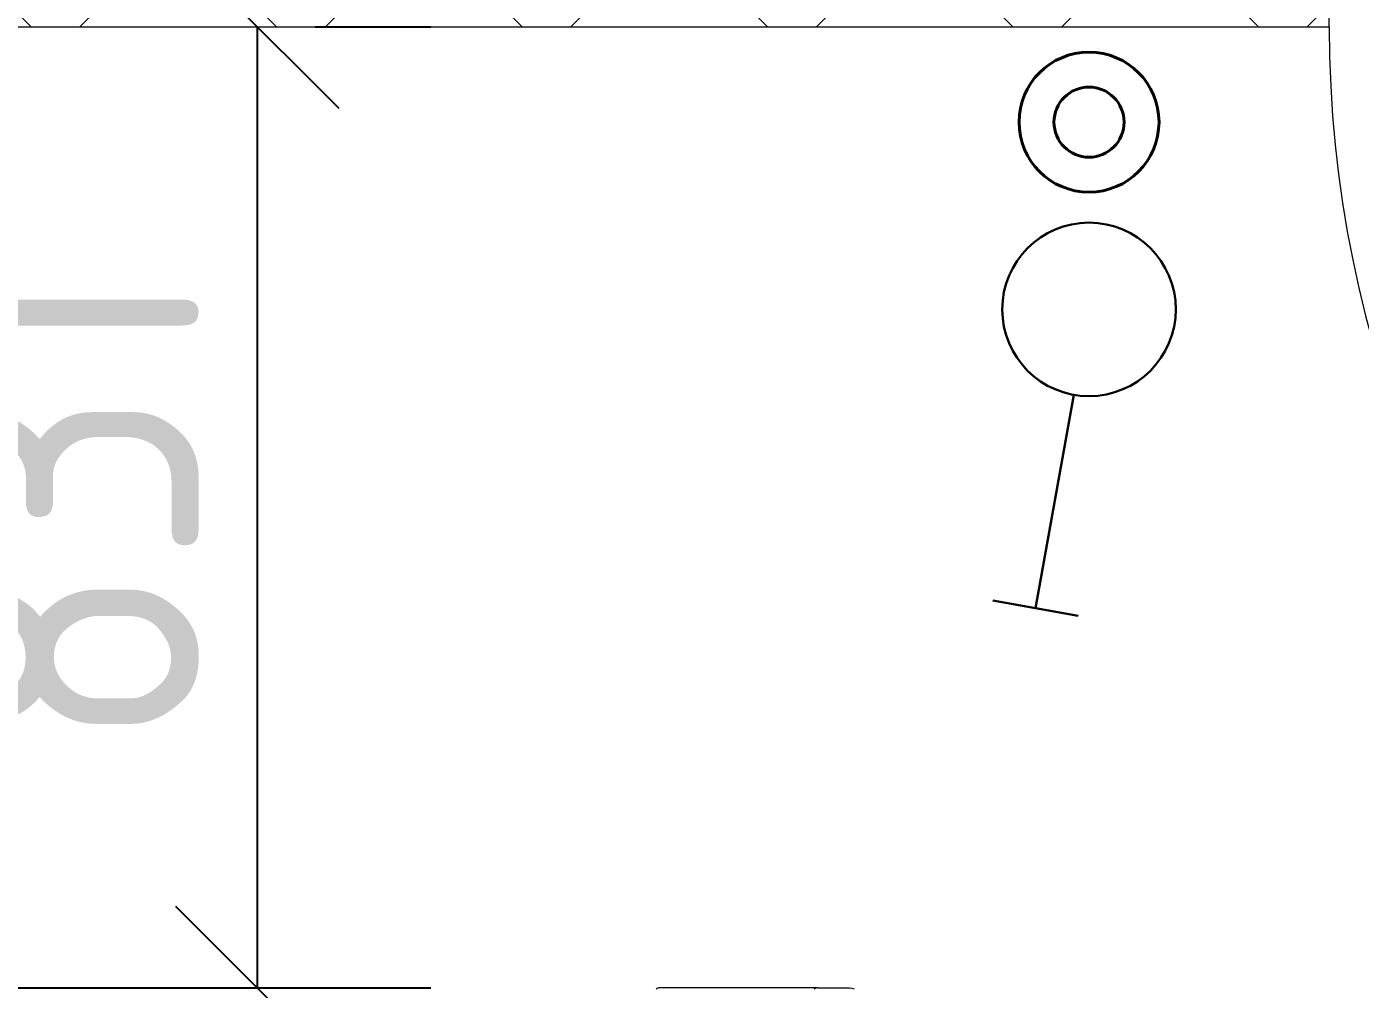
# Model space of a CAD drawing. Header units: millimetres. Extents: x -174154 to -170572, y -111302 to -109817.
# Drawn here: x -174109.2 to -174097.67, y -110582.96 to -110574.64 of the extents above; entities that cross this region are included whole.
import ezdxf

# ---------------------------------------------------------------- set-up
doc = ezdxf.new("R2010")
doc.units = ezdxf.units.MM
doc.linetypes.add('ACAD_ISO02W100', pattern=[15, 12, -3])
doc.layers.get('Defpoints').update_dxf_attribs({"color": 70})
doc.layers.add('!Выключатели', color=200, linetype='Continuous')
for name, color, linetype, lineweight in [('!Подложка', 252, 'ACAD_ISO02W100', 25), ('Двери', 7, 'Continuous', 18), ('Панель', 7, 'Continuous', 18), ('Размеры', 7, 'Continuous', 9), ('Специальное оборудование', 7, 'Continuous', 18), ('Стены разрез', 7, 'Continuous', 40), ('Электрика', 7, 'Continuous', 40)]:
    doc.layers.add(name, color=color, linetype=linetype, lineweight=lineweight)
doc.styles.add('GOST Common', font='GOST Common.ttf', dxfattribs={"width": 0.9, "height": 250})
doc.dimstyles.new('ADSK_Проверочный', dxfattribs={"dimscale": 304.8, "dimtxt": 251.428749, "dimasz": 0.463911, "dimexe": 0.492126, "dimexo": 0.492126, "dimgap": 0.164042, "dimtad": 1, "dimdec": 0, "dimdsep": 46, "dimtxsty": 'GOST Common', "dimblk1": 'OBLIQUE', "dimblk2": 'OBLIQUE', "dimsah": 1, "dimcen": 0.09, "dimazin": 0, "dimtfac": 1, "dimtdec": 4, "dimtix": 1, "dimtmove": 0, "dimatfit": 3, "dimfxl": 1, "dimtvp": 1, "dimtolj": 1, "dimtzin": 0, "dimarcsym": 2})

# ---------------------------------------------------------------- blocks, each defined once
blk = doc.blocks.new('*U245')
at = {"color": 0, "linetype": 'ByBlock', "lineweight": -2}
for points in [[(0.342, -0.94), (1.197, -3.289)], [(1.197, -3.289), (1.667, -3.118)], [(0.727, -3.46), (1.197, -3.289)]]:
    blk.add_lwpolyline(points, dxfattribs=at)
blk.add_circle((0, 0), 1, dxfattribs=at)
blk = doc.blocks.new('Medical_All_ARJO_Enterprise-8000_Patient-Bed - Citadel-235586-В_АР_ПЭ_02 Этаж')
at = {"layer": 'Специальное оборудование'}
for p, q in [((704.7, 516), (568.2, 516)), ((704.7, 516), (718.3, 516)), ((718.3, 516), (728.2, 516)), ((728.2, 516), (732.2, 516))]:
    blk.add_line(p, q, dxfattribs=at)
at = {"layer": 'Специальное оборудование', "flags": 128}
blk.add_lwpolyline([(732.2, 516), (734.3, 515.7), (736.3, 515.1)], dxfattribs=at)
at = {"layer": 'Специальное оборудование'}
for centre in [(568.2, 482.2), (704.7, 482.2)]:
    blk.add_ellipse(centre, major_axis=(0, 33.7), ratio=0.34202, start_param=0, end_param=0.261799, dxfattribs=at)
blk = doc.blocks.new('AC_Дверь_Однопольная_ДеревяннаяНаружная_ГОСТ24698-81 - 960х2080h Г-799396-В_АР_ПЭ_02 Этаж')
at = {"layer": 'Панель', "lineweight": 30}
blk.add_line((-500, 62.5), (-500, 1062.5), dxfattribs=at)
at = {"layer": 'Панель'}
blk.add_arc((-500, 62.5), 1000, 0, 90, dxfattribs=at)
blk = doc.blocks.new('_Oblique')
at = {"color": 0, "linetype": 'ByBlock', "lineweight": -2}
blk.add_line((-0.5, -0.5), (0.5, 0.5), dxfattribs=at)
blk = doc.blocks.new('*D510')
at = {"layer": 'Defpoints', "color": 0, "transparency": 16777216}
for p in [(1874.7, 5014.8), (1974.7, 5014.8), (1581.3, 4183.8)]:
    blk.add_point(p, dxfattribs=at)
at = {"layer": 'Размеры', "color": 0, "lineweight": -2, "transparency": 16777216}
for p, q in [((1974.7, 4183.8), (1974.7, 5014.8)), ((2024.7, 5014.8), (2124.7, 5014.8)), ((1731.3, 4183.8), (2124.7, 4183.8))]:
    blk.add_line(p, q, dxfattribs=at)
at = {"layer": 'Размеры', "color": 0, "lineweight": -2, "transparency": 16777216, "xscale": 141.4, "yscale": 141.4, "zscale": 141.4}
for p, rotation in [((1974.7, 5014.8), 90), ((1974.7, 4183.8), 270)]:
    blk.add_blockref('_Oblique', p, dxfattribs=dict(at, rotation=rotation))
at = {"layer": 'Размеры', "color": 0, "lineweight": 20, "transparency": 16777216, "insert": (1799.7, 4599.3), "char_height": 250, "width": 511.381, "attachment_point": 5, "rotation": 90, "style": 'GOST Common'}
blk.add_mtext('\\A1;831', dxfattribs=at)
blk = doc.blocks.new('Расп.кор.')
at = {"layer": 'Электрика', "lineweight": 40}
for radius in [0.605, 0.303]:
    blk.add_circle((0, 0), radius, dxfattribs=at)
blk = doc.blocks.new('A$C02fe7d8c')
at = {"layer": 'Стены разрез', "lineweight": 20, "true_color": 0x636466}
h = blk.add_hatch(dxfattribs=at)
h.set_pattern_fill('FP_1', color=251, style=0, pattern_type=2)
h.set_pattern_definition([(45, (30280, 12305), (-106.066, 106.066), []), (135, (30280, 12305), (-106.066, -106.066), [])])
h.paths.add_polyline_path([(4101, 5014.8), (4226, 5014.8), (4226, 5139.8), (3901, 5139.8), (3901, 5014.8)])
h.paths.add_polyline_path([(2901, 5014.8), (2901, 5139.8), (410, 5139.8), (410, 5014.8), (430, 5014.8)])
at = {"layer": 'Стены разрез', "color": 251, "lineweight": 20, "true_color": 0x636466}
for p, q in [((2901, 5014.8), (2901, 5139.8)), ((430, 5014.8), (2901, 5014.8))]:
    blk.add_line(p, q, dxfattribs=at)
at = {"layer": 'Двери', "color": 251, "lineweight": 20, "true_color": 0x636466, "rotation": 180}
blk.add_blockref('AC_Дверь_Однопольная_ДеревяннаяНаружная_ГОСТ24698-81 - 960х2080h Г-799396-В_АР_ПЭ_02 Этаж', (3401, 5077.3), dxfattribs=at)
at = {"layer": 'Специальное оборудование', "color": 251, "lineweight": 20, "true_color": 0x636466}
blk.add_blockref('Medical_All_ARJO_Enterprise-8000_Patient-Bed - Citadel-235586-В_АР_ПЭ_02 Этаж', (1754.2, 3667.9), dxfattribs=at)
at = {"layer": 'Размеры', "color": 251, "lineweight": 20, "true_color": 0x636466}
dim = blk.add_linear_dim(base=(1974.7, 5014.8), p1=(1581.3, 4183.8), p2=(1874.7, 5014.8), angle=90, dimstyle='ADSK_Проверочный', override={"dimpost": '<>', "dimfxl": 881.285115}, dxfattribs=at)
dim.commit()
dim.dimension.update_dxf_attribs({"geometry": '*D510', "text_midpoint": (1799.7, 4599.3)})

msp = doc.modelspace()

# ---------------------------------------------------------------- block references
at = {"layer": '!Выключатели', "lineweight": 30, "xscale": 0.7500000000000001, "yscale": 0.7500000000000001, "zscale": 0.7500000000000001, "rotation": 329.8735010370157}
msp.add_blockref('*U245', (-174100.016, -110577.084), dxfattribs=at)
at = {"layer": '!Подложка', "ltscale": 20, "xscale": 0.01, "yscale": 0.01, "zscale": 0.01}
msp.add_blockref('A$C02fe7d8c', (-174126.95, -110624.788), dxfattribs=at)
at = {"layer": 'Электрика', "rotation": 90}
msp.add_blockref('Расп.кор.', (-174100.016, -110575.465), dxfattribs=at)

doc.saveas('drawing.dxf')
